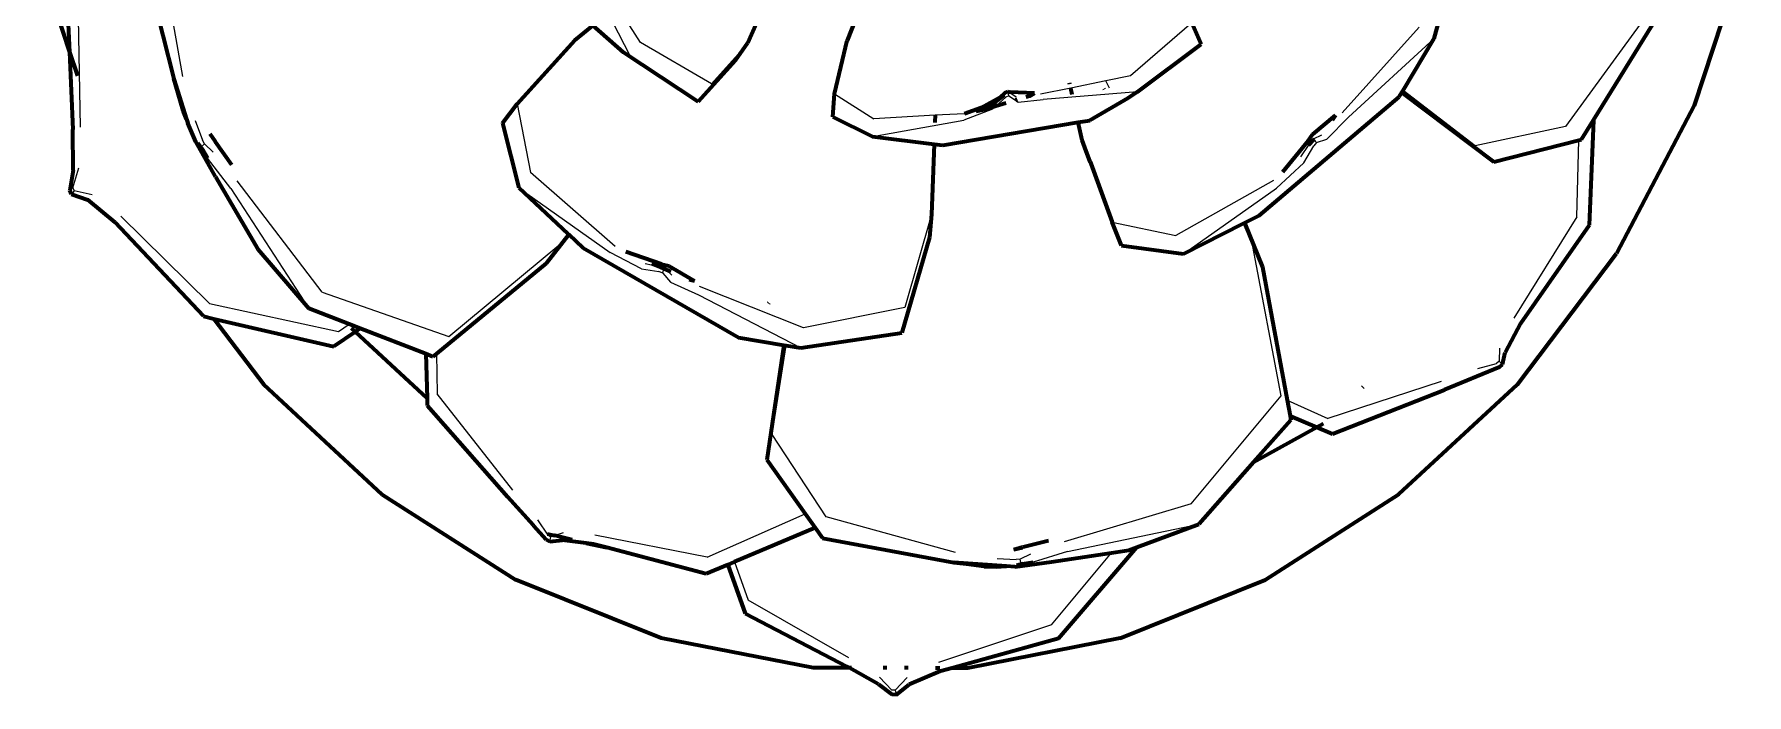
# Model space of a CAD drawing. Header units: millimetres. Extents: x 4307 to 31003, y 2809 to 20009.
# Drawn here: x 12472 to 12623.3, y 13205.4 to 13263.7 of the extents above; entities that cross this region are included whole.
import ezdxf

# ---------------------------------------------------------------- set-up
doc = ezdxf.new("R2010")
doc.units = ezdxf.units.MM
doc.layers.add('ProfileEdges', color=7, linetype='Continuous')

msp = doc.modelspace()

# ---------------------------------------------------------------- linework, layer by layer
for p, q in [((12485.11, 13260.01), (12482.86, 13272.8)), ((12524.68, 13261.79), (12520.49, 13269.97)), ((12476.07, 13255.52), (12475.85, 13266.8)), ((12525.57, 13263.01), (12523.46, 13266.28)), ((12574.31, 13264.74), (12568.88, 13260.07)), ((12614.73, 13265.72), (12607.32, 13255.6)), ((12594.38, 13264.36), (12587.59, 13256.8)), ((12588.14, 13256.41), (12595.73, 13263.37)), ((12530.65, 13257.77), (12524.68, 13261.79)), ((12531.84, 13259.37), (12525.57, 13263.01)), ((12534.21, 13261.98), (12531.84, 13259.37)), ((12534.26, 13262.09), (12534.21, 13261.98)), ((12535.05, 13262.97), (12534.26, 13262.09)), ((12558.13, 13258.31), (12558.02, 13258.67)), ((12558.76, 13258.18), (12558.02, 13258.67)), ((12563.59, 13258.99), (12560.91, 13258.44)), ((12569.5, 13258.66), (12561.15, 13257.96)), ((12566.69, 13259.63), (12563.59, 13258.99)), ((12568.88, 13260.07), (12566.69, 13259.63)), ((12567.03, 13258.99), (12566.69, 13259.63)), ((12599.33, 13253.88), (12592.97, 13258.77)), ((12514.66, 13257.6), (12515.85, 13251.52)), ((12542.71, 13258.49), (12546.18, 13256.28)), ((12556.68, 13257.11), (12554.14, 13256.16)), ((12556.68, 13257.11), (12556.97, 13257.38)), ((12556.97, 13257.38), (12557.85, 13258.19)), ((12558.13, 13258.31), (12557.85, 13258.19)), ((12558.13, 13258.31), (12558.72, 13257.91)), ((12558.72, 13257.91), (12558.96, 13257.75)), ((12558.96, 13257.75), (12561.15, 13257.96)), ((12485.56, 13255.88), (12486.43, 13254.11)), ((12486.21, 13256.11), (12486.84, 13254.38)), ((12546.06, 13254.71), (12554.14, 13256.16)), ((12551.61, 13256.58), (12546.18, 13256.28)), ((12554.21, 13256.72), (12551.61, 13256.58)), ((12586.22, 13254.47), (12588.14, 13256.41)), ((12607.32, 13255.6), (12599.33, 13253.88)), ((12487.04, 13254.06), (12486.84, 13254.38)), ((12584.61, 13253.91), (12584.82, 13254.22)), ((12585.02, 13254.47), (12584.82, 13254.22)), ((12585.77, 13254.82), (12585.02, 13254.47)), ((12585.02, 13254.47), (12585.08, 13254.41)), ((12585.08, 13254.41), (12585.33, 13254.17)), ((12585.33, 13254.17), (12585.09, 13253.88)), ((12585.33, 13254.17), (12586.22, 13254.47)), ((12608.33, 13247.6), (12608.51, 13254.39)), ((12486.66, 13253.72), (12486.7, 13253.76)), ((12486.7, 13253.76), (12487.04, 13254.06)), ((12487.78, 13253.31), (12487.04, 13254.06)), ((12489.34, 13250.12), (12487.28, 13252.78)), ((12583.94, 13252.91), (12584.61, 13253.91)), ((12584.19, 13252.37), (12585.09, 13253.88)), ((12475.4, 13250.17), (12475.93, 13251.93)), ((12523.34, 13244.98), (12515.85, 13251.52)), ((12584.19, 13252.37), (12581.78, 13250.15)), ((12475.52, 13249.89), (12475.27, 13249.61)), ((12475.4, 13250.17), (12475.52, 13249.89)), ((12477.11, 13249.55), (12475.52, 13249.89)), ((12489.34, 13250.12), (12496.25, 13239.49)), ((12497.44, 13240.95), (12489.92, 13250.78)), ((12514.82, 13250.16), (12522.89, 13244.45)), ((12581.52, 13250.82), (12572.88, 13245.95)), ((12573.56, 13244.32), (12581.78, 13250.15)), ((12487.48, 13239.94), (12479.64, 13247.67)), ((12551.3, 13247.82), (12548.93, 13239.58)), ((12567.25, 13247.14), (12572.88, 13245.95)), ((12578.84, 13247.01), (12579.69, 13244.97)), ((12608.33, 13247.6), (12602.76, 13238.63)), ((12508.61, 13237.01), (12518.36, 13245.1)), ((12519.14, 13246.11), (12518.36, 13245.1)), ((12567.7, 13246.11), (12568.09, 13245.08)), ((12525.66, 13242.99), (12522.89, 13244.45)), ((12582.19, 13231.78), (12579.69, 13244.97)), ((12525.66, 13242.99), (12527.2, 13242.76)), ((12525.99, 13243.47), (12527.1, 13243.23)), ((12527.1, 13243.23), (12527.37, 13243.17)), ((12527.54, 13242.63), (12527.2, 13242.76)), ((12527.37, 13243.17), (12527.65, 13243.07)), ((12527.54, 13242.63), (12527.63, 13243)), ((12527.54, 13242.63), (12528.23, 13241.84)), ((12527.63, 13243), (12527.65, 13243.07)), ((12527.82, 13242.92), (12527.65, 13243.07)), ((12528.32, 13242.45), (12527.82, 13242.92)), ((12497.44, 13240.95), (12508.61, 13237.01)), ((12528.23, 13241.84), (12530.68, 13240.72)), ((12530.68, 13240.72), (12539.74, 13236.01)), ((12539.97, 13237.78), (12530.77, 13241.43)), ((12487.48, 13239.94), (12498.87, 13237.45)), ((12548.93, 13239.58), (12539.97, 13237.78)), ((12498.87, 13237.45), (12499.82, 13238.11)), ((12537.2, 13228.37), (12538.43, 13236.23)), ((12601.5, 13236), (12601.47, 13234.83)), ((12507.54, 13235.5), (12507.59, 13231.94)), ((12599.58, 13234.19), (12601.23, 13234.63)), ((12601.47, 13234.83), (12601.23, 13234.63)), ((12601.76, 13234.56), (12601.47, 13234.83)), ((12596.34, 13233.03), (12586.32, 13229.77)), ((12514.28, 13223.45), (12507.59, 13231.94)), ((12574.24, 13222.24), (12582.19, 13231.78)), ((12582.73, 13231.39), (12586.32, 13229.77)), ((12541.99, 13221.09), (12537.2, 13228.37)), ((12516.46, 13220.82), (12517.37, 13219.46)), ((12531.45, 13217.52), (12540.11, 13221.35)), ((12553.42, 13217.94), (12541.99, 13221.09)), ((12574.24, 13222.24), (12563.01, 13218.86)), ((12517.37, 13219.46), (12517.64, 13219.32)), ((12517.54, 13218.9), (12517.64, 13219.32)), ((12517.95, 13219.44), (12517.64, 13219.32)), ((12518.73, 13219.68), (12517.98, 13219.43)), ((12531.45, 13217.52), (12521.52, 13219.46)), ((12563.31, 13218.01), (12574.93, 13220.43)), ((12560.03, 13217.78), (12559.11, 13217.35)), ((12563.31, 13218.01), (12560.26, 13217.06)), ((12561.9, 13211.54), (12567.19, 13217.91)), ((12533.88, 13217.11), (12535.08, 13213.71)), ((12557.08, 13217.39), (12558.76, 13217.3)), ((12557.92, 13216.71), (12558.81, 13216.77)), ((12559.11, 13217.35), (12558.76, 13217.3)), ((12559.21, 13216.89), (12559.11, 13217.35)), ((12559.23, 13216.84), (12559.21, 13216.89)), ((12543.97, 13208.61), (12535.08, 13213.71)), ((12561.9, 13211.54), (12551.9, 13208.21)), ((12546.69, 13206.91), (12547.79, 13205.77)), ((12548.07, 13205.75), (12547.79, 13205.77)), ((12549.14, 13206.89), (12548.07, 13205.75)), ((12548.07, 13205.75), (12548.16, 13205.35))]:
    msp.add_line(p, q)
at = {"layer": 'ProfileEdges', "lineweight": 211}
for p, q in [((12481.16, 13272.35), (12484.31, 13259.79)), ((12595.73, 13263.37), (12598.25, 13272.67)), ((12471.98, 13271.63), (12475.09, 13262.17)), ((12623.35, 13271.63), (12618.69, 13257.43)), ((12537.22, 13267.9), (12535.05, 13262.97)), ((12545.87, 13268.35), (12543.82, 13263.2)), ((12474.9, 13266.52), (12475.09, 13262.17)), ((12575.11, 13262.87), (12574.31, 13264.74)), ((12609.79, 13256.16), (12615.4, 13265.19)), ((12514.66, 13257.6), (12519.77, 13263.22)), ((12519.77, 13263.22), (12521.34, 13264.52)), ((12524.06, 13262.14), (12521.34, 13264.52)), ((12542.71, 13258.49), (12543.82, 13263.2)), ((12592.97, 13258.77), (12595.73, 13263.37)), ((12475.09, 13262.17), (12475.4, 13255.32)), ((12475.09, 13262.17), (12475.79, 13260.08)), ((12530.65, 13257.77), (12524.06, 13262.14)), ((12533.96, 13261.43), (12535.05, 13262.97)), ((12569.5, 13258.66), (12575.11, 13262.87)), ((12533.96, 13261.43), (12530.65, 13257.77)), ((12485.15, 13256.97), (12484.31, 13259.79)), ((12484.31, 13259.79), (12485.44, 13256.25)), ((12558.02, 13258.67), (12557.78, 13258.56)), ((12558.02, 13258.67), (12558.24, 13258.62)), ((12560.4, 13258.54), (12558.24, 13258.62)), ((12563.52, 13259.32), (12563.49, 13259.44)), ((12563.72, 13258.41), (12563.59, 13258.99)), ((12566.51, 13258.95), (12566.54, 13258.9)), ((12569.5, 13258.66), (12568.67, 13258.08)), ((12592.86, 13258.59), (12592.97, 13258.77)), ((12513.36, 13255.88), (12514.66, 13257.6)), ((12542.57, 13256.43), (12542.71, 13258.49)), ((12555.68, 13257.23), (12554.21, 13256.72)), ((12557.33, 13258.15), (12555.68, 13257.23)), ((12556.71, 13257.58), (12555.68, 13257.23)), ((12556.97, 13257.38), (12555.94, 13257.07)), ((12556.71, 13257.58), (12557.7, 13258.36)), ((12557.33, 13258.15), (12556.71, 13257.58)), ((12557.85, 13257.65), (12556.97, 13257.38)), ((12557.78, 13258.56), (12557.33, 13258.15)), ((12557.7, 13258.36), (12557.33, 13258.15)), ((12558.86, 13257.96), (12558.72, 13257.91)), ((12559.94, 13258.28), (12559.62, 13258.19)), ((12559.94, 13258.28), (12560.4, 13258.54)), ((12568.67, 13258.08), (12565.29, 13256.13)), ((12580.26, 13247.73), (12592.63, 13258.2)), ((12592.63, 13258.2), (12592.86, 13258.59)), ((12592.86, 13258.59), (12600.99, 13252.46)), ((12618.69, 13257.43), (12611.85, 13244.35)), ((12485.44, 13256.25), (12485.15, 13256.97)), ((12485.44, 13256.25), (12485.56, 13255.88)), ((12486.27, 13254.22), (12485.56, 13255.88)), ((12513.36, 13255.88), (12514.82, 13250.16)), ((12542.57, 13256.43), (12546.06, 13254.71)), ((12551.61, 13256.58), (12551.58, 13256)), ((12551.58, 13256), (12551.58, 13255.95)), ((12552.3, 13253.93), (12564.26, 13255.96)), ((12555.94, 13257.07), (12555.24, 13256.92)), ((12564.26, 13255.96), (12565.29, 13256.13)), ((12564.6, 13254.39), (12564.26, 13255.96)), ((12585, 13254.92), (12587.01, 13256.58)), ((12587.01, 13256.58), (12586.71, 13256.16)), ((12608.73, 13254.44), (12609.79, 13256.16)), ((12609.79, 13256.16), (12609.43, 13246.87)), ((12475.41, 13251.72), (12475.4, 13255.32)), ((12488, 13251.15), (12486.27, 13254.22)), ((12486.66, 13253.72), (12486.43, 13254.11)), ((12486.7, 13253.76), (12486.43, 13254.11)), ((12487.49, 13254.95), (12487.97, 13254.27)), ((12487.97, 13254.27), (12488, 13254.22)), ((12487.97, 13254.27), (12488.01, 13254.26)), ((12488, 13254.22), (12488.01, 13254.26)), ((12489.43, 13252.21), (12488, 13254.22)), ((12546.06, 13254.71), (12551.51, 13254.03)), ((12564.95, 13253.42), (12564.6, 13254.39)), ((12584.58, 13254.32), (12582.31, 13251.56)), ((12584.58, 13254.32), (12585, 13254.92)), ((12585.08, 13254.41), (12584.61, 13253.91)), ((12585.14, 13254.47), (12585.08, 13254.41)), ((12600.99, 13252.46), (12608.51, 13254.39)), ((12608.51, 13254.39), (12608.73, 13254.44)), ((12486.66, 13253.72), (12487.28, 13252.78)), ((12486.79, 13253.65), (12486.7, 13253.76)), ((12486.79, 13253.65), (12487.28, 13252.78)), ((12551.51, 13254.03), (12551.3, 13247.82)), ((12551.51, 13254.03), (12552.3, 13253.93)), ((12565.01, 13253.26), (12564.95, 13253.42)), ((12565.31, 13252.45), (12565.01, 13253.26)), ((12475.41, 13251.72), (12475.12, 13249.95)), ((12488, 13251.15), (12491.74, 13244.75)), ((12565.31, 13252.45), (12565.36, 13252.32)), ((12565.36, 13252.32), (12567.25, 13247.14)), ((12475.27, 13249.61), (12475.12, 13249.95)), ((12475.27, 13249.61), (12476.7, 13249.09)), ((12514.82, 13250.16), (12519.14, 13246.11)), ((12479.14, 13247.09), (12476.7, 13249.09)), ((12486.93, 13238.81), (12479.14, 13247.09)), ((12551.3, 13247.82), (12551.11, 13245.76)), ((12568.09, 13245.08), (12567.25, 13247.14)), ((12573.56, 13244.32), (12578.84, 13247.01)), ((12578.84, 13247.01), (12578.95, 13247.06)), ((12578.95, 13247.06), (12580.26, 13247.73)), ((12578.95, 13247.06), (12580.54, 13243.14)), ((12609.43, 13246.87), (12603.35, 13238.18)), ((12519.22, 13246.04), (12517.23, 13243.47)), ((12519.14, 13246.11), (12519.22, 13246.04)), ((12519.22, 13246.04), (12520.48, 13244.86)), ((12551.11, 13245.76), (12548.65, 13237.34)), ((12568.09, 13245.08), (12573.56, 13244.32)), ((12491.74, 13244.75), (12496.25, 13239.49)), ((12520.48, 13244.86), (12534.23, 13236.92)), ((12527.41, 13243.43), (12524.28, 13244.5)), ((12603.08, 13232.77), (12611.85, 13244.35)), ((12517.23, 13243.47), (12507.54, 13235.5)), ((12527.1, 13243.23), (12526.58, 13243.45)), ((12527.63, 13243), (12527.1, 13243.23)), ((12527.41, 13243.43), (12528.08, 13243.26)), ((12527.82, 13242.92), (12527.63, 13243)), ((12528.24, 13242.74), (12527.82, 13242.92)), ((12528.08, 13243.26), (12530.35, 13241.93)), ((12529.86, 13242.05), (12530.35, 13241.93)), ((12580.54, 13243.14), (12582.73, 13231.39)), ((12499.82, 13238.11), (12496.25, 13239.49)), ((12536.88, 13239.96), (12536.9, 13240.01)), ((12536.91, 13239.95), (12536.93, 13240)), ((12486.93, 13238.81), (12487.85, 13238.59)), ((12487.85, 13238.59), (12492.26, 13232.78)), ((12487.85, 13238.59), (12498.47, 13236.13)), ((12500.37, 13237.43), (12498.47, 13236.13)), ((12500.8, 13237.72), (12499.82, 13238.11)), ((12500.37, 13237.43), (12500.01, 13237.77)), ((12500.8, 13237.72), (12500.37, 13237.43)), ((12506.7, 13231.56), (12500.37, 13237.43)), ((12506.58, 13235.48), (12500.8, 13237.72)), ((12603.35, 13238.18), (12601.98, 13235.62)), ((12534.23, 13236.92), (12538.24, 13236.26)), ((12538.24, 13236.26), (12536.74, 13226.11)), ((12538.24, 13236.26), (12538.43, 13236.23)), ((12538.43, 13236.23), (12539.74, 13236.01)), ((12539.74, 13236.01), (12548.65, 13237.34)), ((12506.58, 13235.48), (12506.7, 13231.56)), ((12507.22, 13235.23), (12506.58, 13235.48)), ((12507.54, 13235.5), (12507.22, 13235.23)), ((12601.48, 13234.3), (12601.76, 13234.56)), ((12601.76, 13234.56), (12601.98, 13235.62)), ((12601.48, 13234.3), (12596.64, 13232.31)), ((12502.72, 13223.06), (12492.26, 13232.78)), ((12506.7, 13231.56), (12506.72, 13230.91)), ((12582.73, 13231.39), (12582.99, 13230)), ((12586.73, 13228.43), (12596.64, 13232.31)), ((12589.37, 13232.51), (12589.43, 13232.57)), ((12592.61, 13223.07), (12603.08, 13232.77)), ((12506.72, 13230.91), (12513.82, 13222.86)), ((12582.99, 13230), (12585.35, 13229.01)), ((12582.99, 13230), (12583.06, 13229.63)), ((12583.06, 13229.63), (12579.76, 13225.9)), ((12579.76, 13225.9), (12585.35, 13229.01)), ((12585.35, 13229.01), (12585.95, 13229.34)), ((12585.35, 13229.01), (12586.73, 13228.43)), ((12536.74, 13226.11), (12540.11, 13221.35)), ((12579.76, 13225.9), (12574.93, 13220.43)), ((12502.72, 13223.06), (12514.55, 13215.51)), ((12516.12, 13220.32), (12513.82, 13222.86)), ((12580.78, 13215.5), (12592.61, 13223.07)), ((12540.11, 13221.35), (12540.99, 13220.1)), ((12516.12, 13220.32), (12517.22, 13219.07)), ((12517.35, 13219.58), (12517.95, 13219.44)), ((12517.98, 13219.43), (12517.95, 13219.44)), ((12519.51, 13219.04), (12517.98, 13219.43)), ((12540.99, 13220.1), (12533.88, 13217.11)), ((12540.99, 13220.1), (12541.64, 13219.19)), ((12569.44, 13218.4), (12574.93, 13220.43)), ((12517.22, 13219.07), (12517.54, 13218.9)), ((12517.54, 13218.9), (12518.63, 13219.03)), ((12520.75, 13218.76), (12518.63, 13219.03)), ((12520.75, 13218.76), (12522.59, 13218.36)), ((12521.41, 13218.67), (12520.75, 13218.76)), ((12522.59, 13218.36), (12521.41, 13218.67)), ((12531.37, 13216.05), (12522.59, 13218.36)), ((12541.64, 13219.19), (12553.26, 13217.04)), ((12558.57, 13218.18), (12559.35, 13218.42)), ((12558.57, 13218.18), (12559.34, 13218.38)), ((12559.38, 13218.39), (12559.35, 13218.42)), ((12561.63, 13218.97), (12559.38, 13218.39)), ((12561.9, 13217.09), (12567.19, 13217.91)), ((12562.5, 13210.32), (12569.44, 13218.4)), ((12567.19, 13217.91), (12568.72, 13218.14)), ((12568.72, 13218.14), (12569.44, 13218.4)), ((12533.27, 13216.85), (12531.37, 13216.05)), ((12533.88, 13217.11), (12533.27, 13216.85)), ((12533.27, 13216.85), (12534.82, 13212.52)), ((12555.93, 13216.69), (12553.26, 13217.04)), ((12553.26, 13217.04), (12556.64, 13216.68)), ((12557.92, 13216.71), (12553.26, 13217.04)), ((12555.93, 13216.69), (12556.64, 13216.68)), ((12556.64, 13216.68), (12556.99, 13216.65)), ((12556.99, 13216.65), (12557.92, 13216.71)), ((12558.66, 13216.66), (12557.92, 13216.71)), ((12558.66, 13216.66), (12561.9, 13217.09)), ((12559.21, 13216.89), (12558.81, 13216.77)), ((12559.23, 13216.84), (12558.81, 13216.77)), ((12559.34, 13216.93), (12559.21, 13216.89)), ((12559.23, 13216.84), (12560.26, 13217.06)), ((12559.34, 13216.93), (12560.26, 13217.06)), ((12527.39, 13210.34), (12514.55, 13215.51)), ((12567.95, 13210.35), (12580.78, 13215.5)), ((12534.82, 13212.52), (12543.79, 13207.86)), ((12540.84, 13207.72), (12527.39, 13210.34)), ((12562.5, 13210.32), (12553.07, 13207.71)), ((12567.95, 13210.35), (12554.5, 13207.71)), ((12544.04, 13207.72), (12540.84, 13207.72)), ((12544.04, 13207.72), (12543.79, 13207.86)), ((12546.59, 13206.3), (12544.04, 13207.72)), ((12544.22, 13207.72), (12544.04, 13207.72)), ((12547.33, 13207.72), (12547, 13207.72)), ((12549.23, 13207.72), (12548.9, 13207.72)), ((12552.09, 13207.44), (12549.3, 13206.26)), ((12552.02, 13207.71), (12551.65, 13207.71)), ((12553.07, 13207.71), (12552.09, 13207.44)), ((12554.5, 13207.71), (12553.07, 13207.71)), ((12546.59, 13206.3), (12547.82, 13205.37)), ((12548.16, 13205.35), (12549.3, 13206.26)), ((12548.16, 13205.35), (12547.82, 13205.37))]:
    msp.add_line(p, q, dxfattribs=at)

doc.saveas('drawing.dxf')
